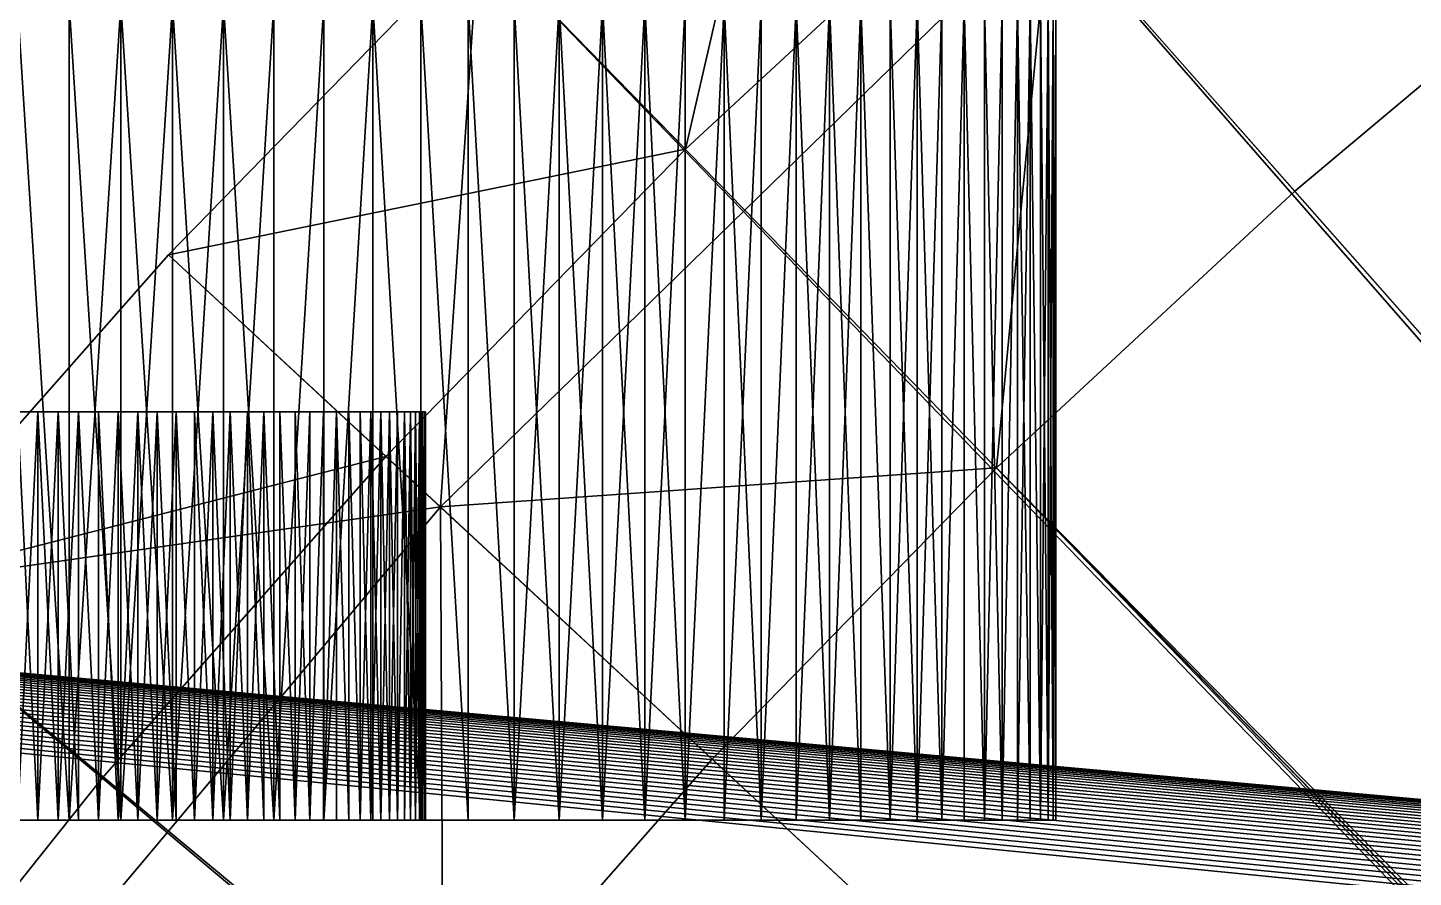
# Model space of a CAD drawing. Header units: millimetres. Extents: x 0 to 520, y -2 to 382.
# Drawn here: x 46.027 to 49.763, y 356.646 to 358.936 of the extents above; entities that cross this region are included whole.
import ezdxf

# ---------------------------------------------------------------- set-up
doc = ezdxf.new("R2010")
doc.units = ezdxf.units.MM

msp = doc.modelspace()

# ---------------------------------------------------------------- linework, layer by layer
at = {"layer": 'BRASS', "color": 52}
for points in [[(509.2, 369.2, 103), (10.8, 369.2, 103), (10.8, 10.8, 103)], [(509.2, 369.2, 103), (10.8, 10.8, 103), (509.2, 10.8, 103)], [(49.9902, 361.4865), (49.0362, 360.764), (62.6283, 343.72)], [(49.0362, 360.764), (48.1195, 359.9947), (62.5443, 343.6495)], [(49.0362, 360.764), (62.5443, 343.6495), (62.6283, 343.72)], [(47.2423, 359.1808, -3), (48.1195, 359.9947, -3), (47.8009, 358.6081, -3)], [(48.1195, 359.9947), (47.2423, 359.1808), (62.4639, 343.5749)], [(48.1195, 359.9947, -4), (47.2423, 359.1808, -4), (47.8009, 358.6081, -4)], [(47.8009, 358.6081, -3), (48.1195, 359.9947, -3), (48.6489, 359.3949, -3)], [(48.1195, 359.9947, -4), (47.8009, 358.6081, -4), (48.6489, 359.3949, -4)], [(48.1195, 359.9947), (62.4639, 343.5749), (62.5443, 343.6495)], [(20.5, 359.5, 86), (183.401, 343.4071, 86), (38.3153, 310.9963, 86)], [(20.5, 359.5, 86), (183.4233, 343.4863, 86), (183.401, 343.4071, 86)], [(20.5, 359.5, 86), (183.4495, 343.5643, 86), (183.4233, 343.4863, 86)], [(20.5, 359.5, 86), (183.4796, 343.6409, 86), (183.4495, 343.5643, 86)], [(20.5, 359.5, 86), (183.5134, 343.7159, 86), (183.4796, 343.6409, 86)], [(20.5, 359.5, 86), (183.5509, 343.7891, 86), (183.5134, 343.7159, 86)], [(20.5, 359.5, 86), (183.5921, 343.8604, 86), (183.5509, 343.7891, 86)], [(20.5, 359.5, 86), (183.6367, 343.9295, 86), (183.5921, 343.8604, 86)], [(20.5, 359.5, 86), (183.6847, 343.9963, 86), (183.6367, 343.9295, 86)], [(20.5, 359.5, 86), (183.736, 344.0606, 86), (183.6847, 343.9963, 86)], [(20.5, 359.5, 86), (183.7905, 344.1223, 86), (183.736, 344.0606, 86)], [(20.5, 359.5, 86), (183.8479, 344.1812, 86), (183.7905, 344.1223, 86)], [(20.5, 359.5, 86), (183.9082, 344.2371, 86), (183.8479, 344.1812, 86)], [(20.5, 359.5, 86), (183.9712, 344.29, 86), (183.9082, 344.2371, 86)], [(20.5, 359.5, 86), (184.0368, 344.3397, 86), (183.9712, 344.29, 86)], [(20.5, 359.5, 86), (184.1048, 344.386, 86), (184.0368, 344.3397, 86)], [(20.5, 359.5, 86), (184.175, 344.4289, 86), (184.1048, 344.386, 86)], [(20.5, 359.5, 86), (184.2473, 344.4683, 86), (184.175, 344.4289, 86)], [(20.5, 359.5, 86), (184.3214, 344.504, 86), (184.2473, 344.4683, 86)], [(20.5, 359.5, 86), (184.3972, 344.5359, 86), (184.3214, 344.504, 86)], [(20.5, 359.5, 86), (184.4745, 344.5641, 86), (184.3972, 344.5359, 86)], [(20.5, 359.5, 86), (184.5531, 344.5883, 86), (184.4745, 344.5641, 86)], [(20.5, 359.5, 86), (184.6328, 344.6086, 86), (184.5531, 344.5883, 86)], [(20.5, 359.5, 86), (499.5, 359.5, 86), (184.9589, 344.6495, 86)], [(20.5, 359.5, 86), (184.9589, 344.6495, 86), (184.8767, 344.6454, 86)], [(20.5, 359.5, 86), (184.8767, 344.6454, 86), (184.7948, 344.6372, 86)], [(20.5, 359.5, 86), (184.7948, 344.6372, 86), (184.7135, 344.6249, 86)], [(20.5, 359.5, 86), (184.7135, 344.6249, 86), (184.6328, 344.6086, 86)], [(47.8009, 358.6081, -3), (48.6489, 359.3949, -3), (48.6489, 359.3949, -4)], [(47.8009, 358.6081, -3), (48.6489, 359.3949, -4), (47.8009, 358.6081, -4)], [(47.1398, 357.644, -13), (47.2423, 359.1808, -12), (48.7812, 359.245, -13)], [(47.1398, 357.644, -13), (48.7812, 359.245, -13), (48.6388, 357.7491, -14)], [(48.7812, 359.245, -13), (49.4429, 358.4952, -14), (48.6388, 357.7491, -14)], [(48.7812, 359.245, -13), (50.2832, 359.2003, -14), (49.4429, 358.4952, -14)], [(46.4068, 358.3241), (47.2423, 359.1808), (47.2423, 359.1808, -3)], [(46.4068, 358.3241), (47.2423, 359.1808, -3), (46.4068, 358.3241, -3)], [(46.4068, 358.3241, -3), (47.2423, 359.1808, -3), (47.8009, 358.6081, -3)], [(47.2423, 359.1808), (46.4068, 358.3241), (62.3873, 343.4964)], [(47.2423, 359.1808, -4), (46.4068, 358.3241, -4), (47.8009, 358.6081, -4)], [(46.4068, 358.3241, -4), (47.2423, 359.1808, -4), (47.2423, 359.1808, -12)], [(46.4068, 358.3241, -4), (47.2423, 359.1808, -12), (46.4068, 358.3241, -12)], [(47.1398, 357.644, -13), (46.4068, 358.3241, -12), (47.2423, 359.1808, -12)], [(47.2423, 359.1808), (62.3873, 343.4964), (62.4639, 343.5749)], [(49.4429, 358.4952, -14), (50.2832, 359.2003, -14), (62.5443, 343.6495, -14)], [(46.4068, 358.3241, -3), (47.8009, 358.6081, -3), (46.9932, 357.78, -3)], [(47.8009, 358.6081, -4), (46.4068, 358.3241, -4), (46.9932, 357.78, -4)], [(46.9932, 357.78, -3), (47.8009, 358.6081, -3), (47.8009, 358.6081, -4)], [(46.9932, 357.78, -3), (47.8009, 358.6081, -4), (46.9932, 357.78, -4)], [(48.6388, 357.7491, -14), (49.4429, 358.4952, -14), (62.5443, 343.6495, -14)], [(45.6149, 357.4269), (46.4068, 358.3241), (46.4068, 358.3241, -3)], [(45.6149, 357.4269), (46.4068, 358.3241, -3), (45.6149, 357.4269, -3)], [(46.4068, 358.3241, -3), (46.9932, 357.78, -3), (45.6149, 357.4269, -3)], [(62.3873, 343.4964), (46.4068, 358.3241), (45.6149, 357.4269)], [(46.9932, 357.78, -4), (46.4068, 358.3241, -4), (45.6149, 357.4269, -4)], [(45.6149, 357.4269, -4), (46.4068, 358.3241, -4), (46.4068, 358.3241, -12)], [(45.6149, 357.4269, -4), (46.4068, 358.3241, -12), (45.6149, 357.4269, -12)], [(47.1398, 357.644, -13), (45.6149, 357.4269, -12), (46.4068, 358.3241, -12)], [(45.6149, 357.4269, -3), (46.9932, 357.78, -3), (46.2278, 356.9127, -3)], [(46.9932, 357.78, -4), (45.6149, 357.4269, -4), (46.2278, 356.9127, -4)], [(46.9932, 357.78, -3), (46.9932, 357.78, -4), (46.2278, 356.9127, -4)], [(46.2278, 356.9127, -3), (46.9932, 357.78, -3), (46.2278, 356.9127, -4)], [(47.1398, 357.644, -13), (48.6388, 357.7491, -14), (47.8729, 356.9638, -14)], [(47.8729, 356.9638, -14), (48.6388, 357.7491, -14), (62.3873, 343.4964, -14)], [(62.4639, 343.5749, -14), (48.6388, 357.7491, -14), (62.5443, 343.6495, -14)], [(62.3873, 343.4964, -14), (48.6388, 357.7491, -14), (62.4639, 343.5749, -14)], [(45.666, 355.8875, -13), (45.6149, 357.4269, -12), (47.1398, 357.644, -13)], [(45.666, 355.8875, -13), (47.1398, 357.644, -13), (47.147, 356.1413, -14)], [(47.1398, 357.644, -13), (47.8729, 356.9638, -14), (47.147, 356.1413, -14)], [(62.3147, 343.4141), (45.6149, 357.4269), (44.8688, 356.4913)], [(45.6149, 357.4269, -3), (46.2278, 356.9127, -3), (45.5065, 356.0083, -3)], [(46.2278, 356.9127, -4), (45.6149, 357.4269, -4), (45.5065, 356.0083, -4)], [(62.3873, 343.4964), (45.6149, 357.4269), (62.3147, 343.4141)], [(47.8729, 356.9638, -14), (62.3873, 343.4964, -14), (47.147, 356.1413, -14)], [(45.5065, 356.0083, -3), (46.2278, 356.9127, -3), (46.2278, 356.9127, -4)], [(45.5065, 356.0083, -3), (46.2278, 356.9127, -4), (45.5065, 356.0083, -4)]]:
    msp.add_3dface(points, dxfattribs=at)
at = {"layer": 'STEEL', "color": 8}
for points in [[(46.1396, 356.8, 42.2035), (46, 356.8, 42.2), (46, 359, 42.2)], [(46.1396, 356.8, 42.2035), (46, 359, 42.2), (46.1396, 359, 42.2035)], [(46.1396, 356.8, 47.7965), (46.1396, 359, 47.7965), (46, 359, 47.8)], [(46, 356.8, 47.8), (46.1396, 356.8, 47.7965), (46, 359, 47.8)], [(46.2788, 356.8, 42.2139), (46.1396, 356.8, 42.2035), (46.1396, 359, 42.2035)], [(46.2788, 356.8, 42.2139), (46.1396, 359, 42.2035), (46.2788, 359, 42.2139)], [(46.1396, 356.8, 47.7965), (46.2788, 359, 47.7861), (46.1396, 359, 47.7965)], [(46.1396, 356.8, 47.7965), (46.2788, 356.8, 47.7861), (46.2788, 359, 47.7861)], [(46.4173, 356.8, 42.2313), (46.2788, 356.8, 42.2139), (46.2788, 359, 42.2139)], [(46.4173, 356.8, 42.2313), (46.2788, 359, 42.2139), (46.4173, 359, 42.2313)], [(46.2788, 356.8, 47.7861), (46.4173, 356.8, 47.7687), (46.4173, 359, 47.7687)], [(46.2788, 356.8, 47.7861), (46.4173, 359, 47.7687), (46.2788, 359, 47.7861)], [(46.5548, 356.8, 42.2555), (46.4173, 356.8, 42.2313), (46.4173, 359, 42.2313)], [(46.5548, 356.8, 42.2555), (46.4173, 359, 42.2313), (46.5548, 359, 42.2555)], [(46.4173, 356.8, 47.7687), (46.5548, 356.8, 47.7445), (46.5548, 359, 47.7445)], [(46.4173, 356.8, 47.7687), (46.5548, 359, 47.7445), (46.4173, 359, 47.7687)], [(46.6909, 356.8, 42.2866), (46.5548, 356.8, 42.2555), (46.5548, 359, 42.2555)], [(46.6909, 356.8, 42.2866), (46.5548, 359, 42.2555), (46.6909, 359, 42.2866)], [(46.5548, 356.8, 47.7445), (46.6909, 356.8, 47.7134), (46.6909, 359, 47.7134)], [(46.5548, 356.8, 47.7445), (46.6909, 359, 47.7134), (46.5548, 359, 47.7445)], [(46.6909, 356.8, 42.2866), (46.6909, 359, 42.2866), (46.8253, 359, 42.3244)], [(46.8253, 356.8, 42.3244), (46.6909, 356.8, 42.2866), (46.8253, 359, 42.3244)], [(46.6909, 356.8, 47.7134), (46.8253, 356.8, 47.6756), (46.8253, 359, 47.6756)], [(46.6909, 356.8, 47.7134), (46.8253, 359, 47.6756), (46.6909, 359, 47.7134)], [(46.8253, 356.8, 42.3244), (46.8253, 359, 42.3244), (46.9577, 359, 42.3689)], [(46.9577, 356.8, 42.3689), (46.8253, 356.8, 42.3244), (46.9577, 359, 42.3689)], [(46.8253, 356.8, 47.6756), (46.9577, 356.8, 47.6311), (46.9577, 359, 47.6311)], [(46.8253, 356.8, 47.6756), (46.9577, 359, 47.6311), (46.8253, 359, 47.6756)], [(47.0876, 356.8, 42.4199), (46.9577, 356.8, 42.3689), (46.9577, 359, 42.3689)], [(47.0876, 356.8, 42.4199), (46.9577, 359, 42.3689), (47.0876, 359, 42.4199)], [(47.0876, 356.8, 47.5801), (47.0876, 359, 47.5801), (46.9577, 359, 47.6311)], [(46.9577, 356.8, 47.6311), (47.0876, 356.8, 47.5801), (46.9577, 359, 47.6311)], [(47.2149, 356.8, 42.4773), (47.0876, 356.8, 42.4199), (47.0876, 359, 42.4199)], [(47.2149, 356.8, 42.4773), (47.0876, 359, 42.4199), (47.2149, 359, 42.4773)], [(47.2149, 356.8, 47.5227), (47.2149, 359, 47.5227), (47.0876, 359, 47.5801)], [(47.0876, 356.8, 47.5801), (47.2149, 356.8, 47.5227), (47.0876, 359, 47.5801)], [(47.3391, 356.8, 42.541), (47.2149, 356.8, 42.4773), (47.2149, 359, 42.4773)], [(47.3391, 356.8, 42.541), (47.2149, 359, 42.4773), (47.3391, 359, 42.541)], [(47.3391, 356.8, 47.459), (47.3391, 359, 47.459), (47.2149, 359, 47.5227)], [(47.2149, 356.8, 47.5227), (47.3391, 356.8, 47.459), (47.2149, 359, 47.5227)], [(47.46, 356.8, 42.6108), (47.3391, 356.8, 42.541), (47.3391, 359, 42.541)], [(47.46, 356.8, 42.6108), (47.3391, 359, 42.541), (47.46, 359, 42.6108)], [(47.3391, 356.8, 47.459), (47.46, 356.8, 47.3892), (47.46, 359, 47.3892)], [(47.3391, 356.8, 47.459), (47.46, 359, 47.3892), (47.3391, 359, 47.459)], [(47.5773, 356.8, 42.6865), (47.46, 359, 42.6108), (47.5773, 359, 42.6865)], [(47.5773, 356.8, 42.6865), (47.46, 356.8, 42.6108), (47.46, 359, 42.6108)], [(47.46, 356.8, 47.3892), (47.5773, 356.8, 47.3135), (47.5773, 359, 47.3135)], [(47.46, 356.8, 47.3892), (47.5773, 359, 47.3135), (47.46, 359, 47.3892)], [(47.6907, 356.8, 42.768), (47.5773, 359, 42.6865), (47.6907, 359, 42.768)], [(47.6907, 356.8, 42.768), (47.5773, 356.8, 42.6865), (47.5773, 359, 42.6865)], [(47.5773, 356.8, 47.3135), (47.6907, 359, 47.232), (47.5773, 359, 47.3135)], [(47.5773, 356.8, 47.3135), (47.6907, 356.8, 47.232), (47.6907, 359, 47.232)], [(47.6907, 356.8, 42.768), (47.6907, 359, 42.768), (47.7998, 359, 42.8551)], [(47.7998, 356.8, 42.8551), (47.6907, 356.8, 42.768), (47.7998, 359, 42.8551)], [(47.7998, 356.8, 47.1449), (47.7998, 359, 47.1449), (47.6907, 359, 47.232)], [(47.6907, 356.8, 47.232), (47.7998, 356.8, 47.1449), (47.6907, 359, 47.232)], [(47.7998, 356.8, 42.8551), (47.7998, 359, 42.8551), (47.9045, 359, 42.9475)], [(47.9045, 356.8, 42.9475), (47.7998, 356.8, 42.8551), (47.9045, 359, 42.9475)], [(47.7998, 356.8, 47.1449), (47.9045, 356.8, 47.0525), (47.9045, 359, 47.0525)], [(47.7998, 356.8, 47.1449), (47.9045, 359, 47.0525), (47.7998, 359, 47.1449)], [(48.0044, 356.8, 43.0449), (47.9045, 359, 42.9475), (48.0044, 359, 43.0449)], [(48.0044, 356.8, 43.0449), (47.9045, 356.8, 42.9475), (47.9045, 359, 42.9475)], [(47.9045, 356.8, 47.0525), (48.0044, 359, 46.9551), (47.9045, 359, 47.0525)], [(47.9045, 356.8, 47.0525), (48.0044, 356.8, 46.9551), (48.0044, 359, 46.9551)], [(48.0044, 356.8, 43.0449), (48.0044, 359, 43.0449), (48.0994, 359, 43.1473)], [(48.0994, 356.8, 43.1473), (48.0044, 356.8, 43.0449), (48.0994, 359, 43.1473)], [(48.0044, 356.8, 46.9551), (48.0994, 359, 46.8527), (48.0044, 359, 46.9551)], [(48.0044, 356.8, 46.9551), (48.0994, 356.8, 46.8527), (48.0994, 359, 46.8527)], [(48.1891, 356.8, 43.2542), (48.0994, 359, 43.1473), (48.1891, 359, 43.2542)], [(48.1891, 356.8, 43.2542), (48.0994, 356.8, 43.1473), (48.0994, 359, 43.1473)], [(48.0994, 356.8, 46.8527), (48.1891, 359, 46.7458), (48.0994, 359, 46.8527)], [(48.0994, 356.8, 46.8527), (48.1891, 356.8, 46.7458), (48.1891, 359, 46.7458)], [(48.2734, 356.8, 43.3655), (48.1891, 359, 43.2542), (48.2734, 359, 43.3655)], [(48.2734, 356.8, 43.3655), (48.1891, 356.8, 43.2542), (48.1891, 359, 43.2542)], [(48.1891, 356.8, 46.7458), (48.2734, 359, 46.6345), (48.1891, 359, 46.7458)], [(48.1891, 356.8, 46.7458), (48.2734, 356.8, 46.6345), (48.2734, 359, 46.6345)], [(48.3521, 356.8, 43.4809), (48.2734, 359, 43.3655), (48.3521, 359, 43.4809)], [(48.3521, 356.8, 43.4809), (48.2734, 356.8, 43.3655), (48.2734, 359, 43.3655)], [(48.3521, 356.8, 46.5191), (48.3521, 359, 46.5191), (48.2734, 359, 46.6345)], [(48.2734, 356.8, 46.6345), (48.3521, 356.8, 46.5191), (48.2734, 359, 46.6345)], [(48.4249, 356.8, 43.6), (48.3521, 359, 43.4809), (48.4249, 359, 43.6)], [(48.4249, 356.8, 43.6), (48.3521, 356.8, 43.4809), (48.3521, 359, 43.4809)], [(48.3521, 356.8, 46.5191), (48.4249, 359, 46.4), (48.3521, 359, 46.5191)], [(48.3521, 356.8, 46.5191), (48.4249, 356.8, 46.4), (48.4249, 359, 46.4)], [(48.4916, 356.8, 43.7226), (48.4249, 359, 43.6), (48.4916, 359, 43.7226)], [(48.4916, 356.8, 43.7226), (48.4249, 356.8, 43.6), (48.4249, 359, 43.6)], [(48.4249, 356.8, 46.4), (48.4916, 359, 46.2774), (48.4249, 359, 46.4)], [(48.4249, 356.8, 46.4), (48.4916, 356.8, 46.2774), (48.4916, 359, 46.2774)], [(48.4916, 356.8, 43.7226), (48.4916, 359, 43.7226), (48.5522, 359, 43.8484)], [(48.5522, 356.8, 43.8484), (48.4916, 356.8, 43.7226), (48.5522, 359, 43.8484)], [(48.4916, 356.8, 46.2774), (48.5522, 359, 46.1516), (48.4916, 359, 46.2774)], [(48.4916, 356.8, 46.2774), (48.5522, 356.8, 46.1516), (48.5522, 359, 46.1516)], [(48.6064, 356.8, 43.977), (48.5522, 359, 43.8484), (48.6064, 359, 43.977)], [(48.6064, 356.8, 43.977), (48.5522, 356.8, 43.8484), (48.5522, 359, 43.8484)], [(48.6064, 356.8, 46.023), (48.6064, 359, 46.023), (48.5522, 359, 46.1516)], [(48.5522, 356.8, 46.1516), (48.6064, 356.8, 46.023), (48.5522, 359, 46.1516)], [(48.6542, 356.8, 44.1082), (48.6064, 356.8, 43.977), (48.6064, 359, 43.977)], [(48.6542, 356.8, 44.1082), (48.6064, 359, 43.977), (48.6542, 359, 44.1082)], [(48.6064, 356.8, 46.023), (48.6542, 359, 45.8918), (48.6064, 359, 46.023)], [(48.6064, 356.8, 46.023), (48.6542, 356.8, 45.8918), (48.6542, 359, 45.8918)], [(48.6542, 356.8, 44.1082), (48.6542, 359, 44.1082), (48.6953, 359, 44.2416)], [(48.6953, 356.8, 44.2416), (48.6542, 356.8, 44.1082), (48.6953, 359, 44.2416)], [(48.6542, 356.8, 45.8918), (48.6953, 359, 45.7584), (48.6542, 359, 45.8918)], [(48.6542, 356.8, 45.8918), (48.6953, 356.8, 45.7584), (48.6953, 359, 45.7584)], [(48.7298, 356.8, 44.3769), (48.6953, 356.8, 44.2416), (48.6953, 359, 44.2416)], [(48.7298, 356.8, 44.3769), (48.6953, 359, 44.2416), (48.7298, 359, 44.3769)], [(48.6953, 356.8, 45.7584), (48.7298, 359, 45.6231), (48.6953, 359, 45.7584)], [(48.6953, 356.8, 45.7584), (48.7298, 356.8, 45.6231), (48.7298, 359, 45.6231)], [(48.7575, 356.8, 44.5138), (48.7298, 356.8, 44.3769), (48.7298, 359, 44.3769)], [(48.7575, 356.8, 44.5138), (48.7298, 359, 44.3769), (48.7575, 359, 44.5138)], [(48.7575, 356.8, 45.4862), (48.7575, 359, 45.4862), (48.7298, 359, 45.6231)], [(48.7298, 356.8, 45.6231), (48.7575, 356.8, 45.4862), (48.7298, 359, 45.6231)], [(48.7783, 356.8, 44.6518), (48.7575, 359, 44.5138), (48.7783, 359, 44.6518)], [(48.7783, 356.8, 44.6518), (48.7575, 356.8, 44.5138), (48.7575, 359, 44.5138)], [(48.7575, 356.8, 45.4862), (48.7783, 359, 45.3482), (48.7575, 359, 45.4862)], [(48.7575, 356.8, 45.4862), (48.7783, 356.8, 45.3482), (48.7783, 359, 45.3482)], [(48.7922, 356.8, 44.7908), (48.7783, 359, 44.6518), (48.7922, 359, 44.7908)], [(48.7922, 356.8, 44.7908), (48.7783, 356.8, 44.6518), (48.7783, 359, 44.6518)], [(48.7783, 356.8, 45.3482), (48.7922, 359, 45.2092), (48.7783, 359, 45.3482)], [(48.7783, 356.8, 45.3482), (48.7922, 356.8, 45.2092), (48.7922, 359, 45.2092)], [(48.7991, 356.8, 44.9302), (48.7922, 359, 44.7908), (48.7991, 359, 44.9302)], [(48.7991, 356.8, 44.9302), (48.7922, 356.8, 44.7908), (48.7922, 359, 44.7908)], [(48.7922, 356.8, 45.2092), (48.7991, 359, 45.0698), (48.7922, 359, 45.2092)], [(48.7922, 356.8, 45.2092), (48.7991, 356.8, 45.0698), (48.7991, 359, 45.0698)], [(48.7991, 356.8, 44.9302), (48.7991, 359, 44.9302), (48.7991, 359, 45.0698)], [(48.7991, 356.8, 45.0698), (48.7991, 356.8, 44.9302), (48.7991, 359, 45.0698)], [(44.9003, 357.9, 44.9726), (44.9031, 357.9, 44.9178), (47.0027, 357.9, 44.5476)], [(44.9003, 357.9, 44.9726), (47.0027, 357.9, 44.5476), (47.0589, 357.9, 44.7021)], [(44.9003, 357.9, 44.9726), (47.0589, 357.9, 44.7021), (47.0724, 357.9, 44.7552)], [(44.9031, 357.9, 45.0822), (44.9003, 357.9, 44.9726), (47.0724, 357.9, 44.7552)], [(44.9031, 357.9, 44.9178), (46.9789, 357.9, 44.4982), (47.0027, 357.9, 44.5476)], [(44.9031, 357.9, 44.9178), (44.9411, 357.9, 44.7021), (46.9789, 357.9, 44.4982)], [(44.9031, 357.9, 45.0822), (47.0724, 357.9, 44.7552), (47.0833, 357.9, 44.809)], [(44.976, 357.9, 45.4019), (44.9031, 357.9, 45.0822), (47.0833, 357.9, 44.809)], [(44.9411, 357.9, 44.7021), (44.976, 357.9, 44.5981), (46.8931, 357.9, 44.3579)], [(44.9411, 357.9, 44.7021), (46.8931, 357.9, 44.3579), (46.924, 357.9, 44.4032)], [(44.9411, 357.9, 44.7021), (46.924, 357.9, 44.4032), (46.9526, 357.9, 44.45)], [(44.9411, 357.9, 44.7021), (46.9526, 357.9, 44.45), (46.9789, 357.9, 44.4982)], [(44.976, 357.9, 44.5981), (46.7875, 357.9, 44.2319), (46.86, 357.9, 44.3142)], [(44.976, 357.9, 44.5981), (45.1069, 357.9, 44.3579), (46.7875, 357.9, 44.2319)], [(44.976, 357.9, 44.5981), (46.86, 357.9, 44.3142), (46.8931, 357.9, 44.3579)], [(44.976, 357.9, 45.4019), (47.0997, 357.9, 45.0274), (47.0915, 357.9, 45.1368)], [(44.976, 357.9, 45.4019), (47.0833, 357.9, 44.809), (47.0969, 357.9, 44.9178)], [(44.976, 357.9, 45.4019), (47.0969, 357.9, 44.9178), (47.0997, 357.9, 45.0274)], [(45.1069, 357.9, 45.6421), (44.976, 357.9, 45.4019), (47.0915, 357.9, 45.1368)], [(45.1069, 357.9, 44.3579), (46.5736, 357.9, 44.0614), (46.6642, 357.9, 44.1232)], [(45.1069, 357.9, 44.3579), (45.1752, 357.9, 44.2721), (46.3762, 357.9, 43.9663)], [(45.1069, 357.9, 44.3579), (46.3762, 357.9, 43.9663), (46.4273, 357.9, 43.9864)], [(45.1069, 357.9, 44.3579), (46.4273, 357.9, 43.9864), (46.4773, 357.9, 44.0089)], [(45.1069, 357.9, 44.3579), (46.4773, 357.9, 44.0089), (46.5261, 357.9, 44.034)], [(45.1069, 357.9, 44.3579), (46.5261, 357.9, 44.034), (46.5736, 357.9, 44.0614)], [(45.1069, 357.9, 44.3579), (46.6642, 357.9, 44.1232), (46.7071, 357.9, 44.1574)], [(45.1069, 357.9, 44.3579), (46.7071, 357.9, 44.1574), (46.7482, 357.9, 44.1936)], [(45.1069, 357.9, 44.3579), (46.7482, 357.9, 44.1936), (46.7875, 357.9, 44.2319)], [(45.1069, 357.9, 45.6421), (47.0915, 357.9, 45.1368), (47.0589, 357.9, 45.2979)], [(45.1752, 357.9, 45.7279), (45.1069, 357.9, 45.6421), (47.0589, 357.9, 45.2979)], [(45.1752, 357.9, 44.2721), (46, 357.9, 43.9), (46.0548, 357.9, 43.9014)], [(45.1752, 357.9, 44.2721), (46.0548, 357.9, 43.9014), (46.1095, 357.9, 43.9055)], [(45.1752, 357.9, 44.2721), (46.1095, 357.9, 43.9055), (46.1639, 357.9, 43.9123)], [(45.1752, 357.9, 44.2721), (46.1639, 357.9, 43.9123), (46.218, 357.9, 43.9218)], [(45.1752, 357.9, 44.2721), (46.218, 357.9, 43.9218), (46.2714, 357.9, 43.934)], [(45.1752, 357.9, 44.2721), (46.2714, 357.9, 43.934), (46.3242, 357.9, 43.9489)], [(45.1752, 357.9, 44.2721), (46.3242, 357.9, 43.9489), (46.3762, 357.9, 43.9663)], [(45.1752, 357.9, 45.7279), (47.0589, 357.9, 45.2979), (46.9789, 357.9, 45.5018)], [(45.2125, 357.9, 45.7681), (45.1752, 357.9, 45.7279), (46.9789, 357.9, 45.5018)], [(45.2125, 357.9, 45.7681), (46.9789, 357.9, 45.5018), (46.9526, 357.9, 45.55)], [(45.2125, 357.9, 45.7681), (46.9526, 357.9, 45.55), (46.924, 357.9, 45.5968)], [(45.2125, 357.9, 45.7681), (46.7482, 357.9, 45.8064), (46.0548, 357.9, 46.0986)], [(45.2125, 357.9, 45.7681), (46.7875, 357.9, 45.7681), (46.7482, 357.9, 45.8064)], [(45.2125, 357.9, 45.7681), (46.924, 357.9, 45.5968), (46.86, 357.9, 45.6858)], [(45.2125, 357.9, 45.7681), (46.86, 357.9, 45.6858), (46.7875, 357.9, 45.7681)], [(45.2125, 357.9, 45.7681), (46.0548, 357.9, 46.0986), (45.5727, 357.9, 46.0136)], [(45.5727, 357.9, 46.0136), (46.0548, 357.9, 46.0986), (45.6758, 357.9, 46.0511)], [(45.6758, 357.9, 46.0511), (46.0548, 357.9, 46.0986), (45.8361, 357.9, 46.0877)], [(45.8361, 357.9, 46.0877), (46.0548, 357.9, 46.0986), (46, 357.9, 46.1)], [(46, 356.8, 43.9), (46.0548, 356.8, 43.9014), (46, 357.9, 43.9)], [(46, 357.9, 43.9), (46.0548, 356.8, 43.9014), (46.0548, 357.9, 43.9014)], [(46.0548, 357.9, 46.0986), (46, 356.8, 46.1), (46, 357.9, 46.1)], [(46.0548, 356.8, 46.0986), (46, 356.8, 46.1), (46.0548, 357.9, 46.0986)], [(46.0548, 356.8, 43.9014), (46.1095, 356.8, 43.9055), (46.0548, 357.9, 43.9014)], [(46.0548, 357.9, 43.9014), (46.1095, 356.8, 43.9055), (46.1095, 357.9, 43.9055)], [(46.1095, 357.9, 46.0945), (46.0548, 356.8, 46.0986), (46.0548, 357.9, 46.0986)], [(46.1095, 356.8, 46.0945), (46.0548, 356.8, 46.0986), (46.1095, 357.9, 46.0945)], [(46.0548, 357.9, 46.0986), (46.1639, 357.9, 46.0877), (46.1095, 357.9, 46.0945)], [(46.0548, 357.9, 46.0986), (46.7482, 357.9, 45.8064), (46.6642, 357.9, 45.8768)], [(46.0548, 357.9, 46.0986), (46.6642, 357.9, 45.8768), (46.4773, 357.9, 45.9911)], [(46.0548, 357.9, 46.0986), (46.4773, 357.9, 45.9911), (46.1639, 357.9, 46.0877)], [(46.1095, 356.8, 43.9055), (46.1639, 356.8, 43.9123), (46.1095, 357.9, 43.9055)], [(46.1095, 357.9, 43.9055), (46.1639, 356.8, 43.9123), (46.1639, 357.9, 43.9123)], [(46.1639, 356.8, 46.0877), (46.1095, 356.8, 46.0945), (46.1639, 357.9, 46.0877)], [(46.1639, 357.9, 46.0877), (46.1095, 356.8, 46.0945), (46.1095, 357.9, 46.0945)], [(46.1639, 356.8, 43.9123), (46.218, 356.8, 43.9218), (46.1639, 357.9, 43.9123)], [(46.1639, 357.9, 43.9123), (46.218, 356.8, 43.9218), (46.218, 357.9, 43.9218)], [(46.218, 357.9, 46.0782), (46.218, 356.8, 46.0782), (46.1639, 357.9, 46.0877)], [(46.218, 356.8, 46.0782), (46.1639, 356.8, 46.0877), (46.1639, 357.9, 46.0877)], [(46.1639, 357.9, 46.0877), (46.4773, 357.9, 45.9911), (46.4273, 357.9, 46.0136)], [(46.1639, 357.9, 46.0877), (46.3242, 357.9, 46.0511), (46.2714, 357.9, 46.066)], [(46.1639, 357.9, 46.0877), (46.2714, 357.9, 46.066), (46.218, 357.9, 46.0782)], [(46.1639, 357.9, 46.0877), (46.4273, 357.9, 46.0136), (46.3242, 357.9, 46.0511)], [(46.218, 356.8, 43.9218), (46.2714, 356.8, 43.934), (46.218, 357.9, 43.9218)], [(46.218, 357.9, 43.9218), (46.2714, 356.8, 43.934), (46.2714, 357.9, 43.934)], [(46.2714, 356.8, 46.066), (46.218, 356.8, 46.0782), (46.2714, 357.9, 46.066)], [(46.2714, 357.9, 46.066), (46.218, 356.8, 46.0782), (46.218, 357.9, 46.0782)], [(46.2714, 356.8, 43.934), (46.3242, 356.8, 43.9489), (46.2714, 357.9, 43.934)], [(46.2714, 357.9, 43.934), (46.3242, 356.8, 43.9489), (46.3242, 357.9, 43.9489)], [(46.3242, 356.8, 46.0511), (46.2714, 356.8, 46.066), (46.3242, 357.9, 46.0511)], [(46.3242, 357.9, 46.0511), (46.2714, 356.8, 46.066), (46.2714, 357.9, 46.066)], [(46.3242, 356.8, 43.9489), (46.3762, 356.8, 43.9663), (46.3242, 357.9, 43.9489)], [(46.3242, 357.9, 43.9489), (46.3762, 356.8, 43.9663), (46.3762, 357.9, 43.9663)], [(46.3762, 356.8, 46.0337), (46.3242, 356.8, 46.0511), (46.3762, 357.9, 46.0337)], [(46.3762, 357.9, 46.0337), (46.3242, 356.8, 46.0511), (46.3242, 357.9, 46.0511)], [(46.3242, 357.9, 46.0511), (46.4273, 357.9, 46.0136), (46.3762, 357.9, 46.0337)], [(46.3762, 356.8, 43.9663), (46.4273, 356.8, 43.9864), (46.3762, 357.9, 43.9663)], [(46.3762, 357.9, 43.9663), (46.4273, 356.8, 43.9864), (46.4273, 357.9, 43.9864)], [(46.4273, 356.8, 46.0136), (46.3762, 356.8, 46.0337), (46.4273, 357.9, 46.0136)], [(46.4273, 357.9, 46.0136), (46.3762, 356.8, 46.0337), (46.3762, 357.9, 46.0337)], [(46.4273, 356.8, 43.9864), (46.4773, 356.8, 44.0089), (46.4273, 357.9, 43.9864)], [(46.4273, 357.9, 43.9864), (46.4773, 356.8, 44.0089), (46.4773, 357.9, 44.0089)], [(46.4773, 357.9, 45.9911), (46.4773, 356.8, 45.9911), (46.4273, 357.9, 46.0136)], [(46.4773, 356.8, 45.9911), (46.4273, 356.8, 46.0136), (46.4273, 357.9, 46.0136)], [(46.4773, 357.9, 44.0089), (46.4773, 356.8, 44.0089), (46.5261, 357.9, 44.034)], [(46.4773, 356.8, 44.0089), (46.5261, 356.8, 44.034), (46.5261, 357.9, 44.034)], [(46.5261, 357.9, 45.966), (46.5261, 356.8, 45.966), (46.4773, 357.9, 45.9911)], [(46.5261, 356.8, 45.966), (46.4773, 356.8, 45.9911), (46.4773, 357.9, 45.9911)], [(46.4773, 357.9, 45.9911), (46.5736, 357.9, 45.9386), (46.5261, 357.9, 45.966)], [(46.4773, 357.9, 45.9911), (46.6642, 357.9, 45.8768), (46.5736, 357.9, 45.9386)], [(46.5261, 356.8, 44.034), (46.5736, 356.8, 44.0614), (46.5261, 357.9, 44.034)], [(46.5261, 357.9, 44.034), (46.5736, 356.8, 44.0614), (46.5736, 357.9, 44.0614)], [(46.5736, 356.8, 45.9386), (46.5261, 356.8, 45.966), (46.5736, 357.9, 45.9386)], [(46.5736, 357.9, 45.9386), (46.5261, 356.8, 45.966), (46.5261, 357.9, 45.966)], [(46.5736, 357.9, 44.0614), (46.6197, 356.8, 44.0911), (46.6197, 357.9, 44.0911)], [(46.5736, 356.8, 44.0614), (46.6197, 356.8, 44.0911), (46.5736, 357.9, 44.0614)], [(46.6197, 356.8, 45.9089), (46.5736, 356.8, 45.9386), (46.6197, 357.9, 45.9089)], [(46.6197, 357.9, 45.9089), (46.5736, 356.8, 45.9386), (46.5736, 357.9, 45.9386)], [(46.5736, 357.9, 44.0614), (46.6197, 357.9, 44.0911), (46.6642, 357.9, 44.1232)], [(46.5736, 357.9, 45.9386), (46.6642, 357.9, 45.8768), (46.6197, 357.9, 45.9089)], [(46.6197, 357.9, 44.0911), (46.6642, 356.8, 44.1232), (46.6642, 357.9, 44.1232)], [(46.6197, 356.8, 44.0911), (46.6642, 356.8, 44.1232), (46.6197, 357.9, 44.0911)], [(46.6642, 357.9, 45.8768), (46.6197, 356.8, 45.9089), (46.6197, 357.9, 45.9089)], [(46.6642, 356.8, 45.8768), (46.6197, 356.8, 45.9089), (46.6642, 357.9, 45.8768)], [(46.6642, 357.9, 44.1232), (46.7071, 356.8, 44.1574), (46.7071, 357.9, 44.1574)], [(46.6642, 356.8, 44.1232), (46.7071, 356.8, 44.1574), (46.6642, 357.9, 44.1232)], [(46.7071, 357.9, 45.8426), (46.7071, 356.8, 45.8426), (46.6642, 357.9, 45.8768)], [(46.7071, 356.8, 45.8426), (46.6642, 356.8, 45.8768), (46.6642, 357.9, 45.8768)], [(46.6642, 357.9, 45.8768), (46.7482, 357.9, 45.8064), (46.7071, 357.9, 45.8426)], [(46.7071, 357.9, 44.1574), (46.7482, 356.8, 44.1936), (46.7482, 357.9, 44.1936)], [(46.7071, 356.8, 44.1574), (46.7482, 356.8, 44.1936), (46.7071, 357.9, 44.1574)], [(46.7482, 357.9, 45.8064), (46.7482, 356.8, 45.8064), (46.7071, 357.9, 45.8426)], [(46.7482, 356.8, 45.8064), (46.7071, 356.8, 45.8426), (46.7071, 357.9, 45.8426)], [(46.7482, 357.9, 44.1936), (46.7875, 356.8, 44.2319), (46.7875, 357.9, 44.2319)], [(46.7482, 356.8, 44.1936), (46.7875, 356.8, 44.2319), (46.7482, 357.9, 44.1936)], [(46.7875, 357.9, 45.7681), (46.7482, 356.8, 45.8064), (46.7482, 357.9, 45.8064)], [(46.7875, 356.8, 45.7681), (46.7482, 356.8, 45.8064), (46.7875, 357.9, 45.7681)], [(46.7875, 357.9, 44.2319), (46.7875, 356.8, 44.2319), (46.8248, 357.9, 44.2721)], [(46.7875, 356.8, 44.2319), (46.8248, 356.8, 44.2721), (46.8248, 357.9, 44.2721)], [(46.8248, 357.9, 45.7279), (46.7875, 356.8, 45.7681), (46.7875, 357.9, 45.7681)], [(46.8248, 356.8, 45.7279), (46.7875, 356.8, 45.7681), (46.8248, 357.9, 45.7279)], [(46.86, 357.9, 44.3142), (46.7875, 357.9, 44.2319), (46.8248, 357.9, 44.2721)], [(46.7875, 357.9, 45.7681), (46.86, 357.9, 45.6858), (46.8248, 357.9, 45.7279)], [(46.8248, 357.9, 44.2721), (46.8248, 356.8, 44.2721), (46.86, 357.9, 44.3142)], [(46.8248, 356.8, 44.2721), (46.86, 356.8, 44.3142), (46.86, 357.9, 44.3142)], [(46.86, 357.9, 45.6858), (46.8248, 356.8, 45.7279), (46.8248, 357.9, 45.7279)], [(46.86, 356.8, 45.6858), (46.8248, 356.8, 45.7279), (46.86, 357.9, 45.6858)], [(46.86, 357.9, 44.3142), (46.8931, 356.8, 44.3579), (46.8931, 357.9, 44.3579)], [(46.86, 356.8, 44.3142), (46.8931, 356.8, 44.3579), (46.86, 357.9, 44.3142)], [(46.8931, 357.9, 45.6421), (46.8931, 356.8, 45.6421), (46.86, 357.9, 45.6858)], [(46.8931, 356.8, 45.6421), (46.86, 356.8, 45.6858), (46.86, 357.9, 45.6858)], [(46.86, 357.9, 45.6858), (46.924, 357.9, 45.5968), (46.8931, 357.9, 45.6421)], [(46.8931, 357.9, 44.3579), (46.924, 356.8, 44.4032), (46.924, 357.9, 44.4032)], [(46.8931, 356.8, 44.3579), (46.924, 356.8, 44.4032), (46.8931, 357.9, 44.3579)], [(46.924, 357.9, 45.5968), (46.924, 356.8, 45.5968), (46.8931, 357.9, 45.6421)], [(46.924, 356.8, 45.5968), (46.8931, 356.8, 45.6421), (46.8931, 357.9, 45.6421)], [(46.924, 357.9, 44.4032), (46.924, 356.8, 44.4032), (46.9526, 357.9, 44.45)], [(46.924, 356.8, 44.4032), (46.9526, 356.8, 44.45), (46.9526, 357.9, 44.45)], [(46.9526, 357.9, 45.55), (46.9526, 356.8, 45.55), (46.924, 357.9, 45.5968)], [(46.9526, 356.8, 45.55), (46.924, 356.8, 45.5968), (46.924, 357.9, 45.5968)], [(46.9526, 357.9, 44.45), (46.9789, 356.8, 44.4982), (46.9789, 357.9, 44.4982)], [(46.9526, 356.8, 44.45), (46.9789, 356.8, 44.4982), (46.9526, 357.9, 44.45)], [(46.9789, 357.9, 45.5018), (46.9526, 356.8, 45.55), (46.9526, 357.9, 45.55)], [(46.9789, 356.8, 45.5018), (46.9526, 356.8, 45.55), (46.9789, 357.9, 45.5018)], [(46.9789, 357.9, 44.4982), (46.9789, 356.8, 44.4982), (47.0027, 357.9, 44.5476)], [(46.9789, 356.8, 44.4982), (47.0027, 356.8, 44.5476), (47.0027, 357.9, 44.5476)], [(47.0027, 357.9, 45.4524), (47.0027, 356.8, 45.4524), (46.9789, 357.9, 45.5018)], [(47.0027, 356.8, 45.4524), (46.9789, 356.8, 45.5018), (46.9789, 357.9, 45.5018)], [(46.9789, 357.9, 45.5018), (47.0589, 357.9, 45.2979), (47.0427, 357.9, 45.3503)], [(46.9789, 357.9, 45.5018), (47.0427, 357.9, 45.3503), (47.024, 357.9, 45.4019)], [(46.9789, 357.9, 45.5018), (47.024, 357.9, 45.4019), (47.0027, 357.9, 45.4524)], [(47.0027, 357.9, 44.5476), (47.024, 356.8, 44.5981), (47.024, 357.9, 44.5981)], [(47.0027, 356.8, 44.5476), (47.024, 356.8, 44.5981), (47.0027, 357.9, 44.5476)], [(47.024, 357.9, 45.4019), (47.0027, 356.8, 45.4524), (47.0027, 357.9, 45.4524)], [(47.024, 356.8, 45.4019), (47.0027, 356.8, 45.4524), (47.024, 357.9, 45.4019)], [(47.0589, 357.9, 44.7021), (47.0027, 357.9, 44.5476), (47.024, 357.9, 44.5981)], [(47.024, 357.9, 44.5981), (47.024, 356.8, 44.5981), (47.0427, 357.9, 44.6497)], [(47.024, 356.8, 44.5981), (47.0427, 356.8, 44.6497), (47.0427, 357.9, 44.6497)], [(47.0427, 357.9, 45.3503), (47.024, 356.8, 45.4019), (47.024, 357.9, 45.4019)], [(47.0427, 356.8, 45.3503), (47.024, 356.8, 45.4019), (47.0427, 357.9, 45.3503)], [(47.0589, 357.9, 44.7021), (47.024, 357.9, 44.5981), (47.0427, 357.9, 44.6497)], [(47.0427, 356.8, 44.6497), (47.0589, 356.8, 44.7021), (47.0427, 357.9, 44.6497)], [(47.0427, 357.9, 44.6497), (47.0589, 356.8, 44.7021), (47.0589, 357.9, 44.7021)], [(47.0589, 357.9, 45.2979), (47.0427, 356.8, 45.3503), (47.0427, 357.9, 45.3503)], [(47.0589, 356.8, 45.2979), (47.0427, 356.8, 45.3503), (47.0589, 357.9, 45.2979)], [(47.0589, 356.8, 44.7021), (47.0724, 356.8, 44.7552), (47.0589, 357.9, 44.7021)], [(47.0589, 357.9, 44.7021), (47.0724, 356.8, 44.7552), (47.0724, 357.9, 44.7552)], [(47.0724, 357.9, 45.2448), (47.0589, 356.8, 45.2979), (47.0589, 357.9, 45.2979)], [(47.0724, 356.8, 45.2448), (47.0589, 356.8, 45.2979), (47.0724, 357.9, 45.2448)], [(47.0589, 357.9, 45.2979), (47.0915, 357.9, 45.1368), (47.0724, 357.9, 45.2448)], [(47.0724, 356.8, 44.7552), (47.0833, 356.8, 44.809), (47.0724, 357.9, 44.7552)], [(47.0724, 357.9, 44.7552), (47.0833, 356.8, 44.809), (47.0833, 357.9, 44.809)], [(47.0833, 357.9, 45.191), (47.0724, 356.8, 45.2448), (47.0724, 357.9, 45.2448)], [(47.0833, 356.8, 45.191), (47.0724, 356.8, 45.2448), (47.0833, 357.9, 45.191)], [(47.0724, 357.9, 45.2448), (47.0915, 357.9, 45.1368), (47.0833, 357.9, 45.191)], [(47.0833, 357.9, 44.809), (47.0915, 356.8, 44.8632), (47.0915, 357.9, 44.8632)], [(47.0833, 356.8, 44.809), (47.0915, 356.8, 44.8632), (47.0833, 357.9, 44.809)], [(47.0915, 357.9, 45.1368), (47.0833, 356.8, 45.191), (47.0833, 357.9, 45.191)], [(47.0915, 356.8, 45.1368), (47.0833, 356.8, 45.191), (47.0915, 357.9, 45.1368)], [(47.0969, 357.9, 44.9178), (47.0833, 357.9, 44.809), (47.0915, 357.9, 44.8632)], [(47.0915, 357.9, 44.8632), (47.0969, 356.8, 44.9178), (47.0969, 357.9, 44.9178)], [(47.0915, 356.8, 44.8632), (47.0969, 356.8, 44.9178), (47.0915, 357.9, 44.8632)], [(47.0969, 357.9, 45.0822), (47.0915, 356.8, 45.1368), (47.0915, 357.9, 45.1368)], [(47.0969, 356.8, 45.0822), (47.0915, 356.8, 45.1368), (47.0969, 357.9, 45.0822)], [(47.0915, 357.9, 45.1368), (47.0997, 357.9, 45.0274), (47.0969, 357.9, 45.0822)], [(47.0969, 357.9, 44.9178), (47.0997, 356.8, 44.9726), (47.0997, 357.9, 44.9726)], [(47.0969, 356.8, 44.9178), (47.0997, 356.8, 44.9726), (47.0969, 357.9, 44.9178)], [(47.0997, 357.9, 45.0274), (47.0997, 356.8, 45.0274), (47.0969, 357.9, 45.0822)], [(47.0997, 356.8, 45.0274), (47.0969, 356.8, 45.0822), (47.0969, 357.9, 45.0822)], [(47.0997, 357.9, 45.0274), (47.0969, 357.9, 44.9178), (47.0997, 357.9, 44.9726)], [(47.0997, 357.9, 44.9726), (47.0997, 356.8, 45.0274), (47.0997, 357.9, 45.0274)], [(47.0997, 356.8, 44.9726), (47.0997, 356.8, 45.0274), (47.0997, 357.9, 44.9726)], [(46, 356.8, 43.9), (46, 356.8, 42.2), (46.1396, 356.8, 42.2035)], [(46, 356.8, 43.9), (46.1396, 356.8, 42.2035), (46.0548, 356.8, 43.9014)], [(46, 356.8, 47.8), (46, 356.8, 46.1), (46.0548, 356.8, 46.0986)], [(46, 356.8, 47.8), (46.0548, 356.8, 46.0986), (46.1396, 356.8, 47.7965)], [(46.0548, 356.8, 43.9014), (46.1396, 356.8, 42.2035), (46.2788, 356.8, 42.2139)], [(46.0548, 356.8, 43.9014), (46.2788, 356.8, 42.2139), (46.1095, 356.8, 43.9055)], [(46.1396, 356.8, 47.7965), (46.0548, 356.8, 46.0986), (46.1095, 356.8, 46.0945)], [(46.1095, 356.8, 43.9055), (46.4173, 356.8, 42.2313), (46.1639, 356.8, 43.9123)], [(46.1095, 356.8, 43.9055), (46.2788, 356.8, 42.2139), (46.4173, 356.8, 42.2313)], [(46.2788, 356.8, 47.7861), (46.1095, 356.8, 46.0945), (46.1639, 356.8, 46.0877)], [(46.1396, 356.8, 47.7965), (46.1095, 356.8, 46.0945), (46.2788, 356.8, 47.7861)], [(46.1639, 356.8, 43.9123), (46.4173, 356.8, 42.2313), (46.218, 356.8, 43.9218)], [(46.4173, 356.8, 47.7687), (46.1639, 356.8, 46.0877), (46.218, 356.8, 46.0782)], [(46.2788, 356.8, 47.7861), (46.1639, 356.8, 46.0877), (46.4173, 356.8, 47.7687)], [(46.218, 356.8, 43.9218), (46.4173, 356.8, 42.2313), (46.5548, 356.8, 42.2555)], [(46.218, 356.8, 43.9218), (46.5548, 356.8, 42.2555), (46.6909, 356.8, 42.2866)], [(46.218, 356.8, 43.9218), (46.6909, 356.8, 42.2866), (46.2714, 356.8, 43.934)], [(46.5548, 356.8, 47.7445), (46.218, 356.8, 46.0782), (46.2714, 356.8, 46.066)], [(46.4173, 356.8, 47.7687), (46.218, 356.8, 46.0782), (46.5548, 356.8, 47.7445)], [(46.2714, 356.8, 43.934), (46.6909, 356.8, 42.2866), (46.3242, 356.8, 43.9489)], [(46.6909, 356.8, 47.7134), (46.2714, 356.8, 46.066), (46.3242, 356.8, 46.0511)], [(46.5548, 356.8, 47.7445), (46.2714, 356.8, 46.066), (46.6909, 356.8, 47.7134)], [(46.3242, 356.8, 43.9489), (46.6909, 356.8, 42.2866), (46.8253, 356.8, 42.3244)], [(46.3242, 356.8, 43.9489), (46.8253, 356.8, 42.3244), (46.9577, 356.8, 42.3689)], [(46.3242, 356.8, 43.9489), (46.9577, 356.8, 42.3689), (46.3762, 356.8, 43.9663)], [(46.8253, 356.8, 47.6756), (46.3242, 356.8, 46.0511), (46.3762, 356.8, 46.0337)], [(46.6909, 356.8, 47.7134), (46.3242, 356.8, 46.0511), (46.8253, 356.8, 47.6756)], [(46.3762, 356.8, 43.9663), (46.9577, 356.8, 42.3689), (47.0876, 356.8, 42.4199)], [(46.3762, 356.8, 43.9663), (47.0876, 356.8, 42.4199), (46.4273, 356.8, 43.9864)], [(47.0876, 356.8, 47.5801), (46.3762, 356.8, 46.0337), (46.4273, 356.8, 46.0136)], [(46.9577, 356.8, 47.6311), (46.3762, 356.8, 46.0337), (47.0876, 356.8, 47.5801)], [(46.8253, 356.8, 47.6756), (46.3762, 356.8, 46.0337), (46.9577, 356.8, 47.6311)], [(46.4273, 356.8, 43.9864), (47.0876, 356.8, 42.4199), (47.2149, 356.8, 42.4773)], [(46.4273, 356.8, 43.9864), (47.2149, 356.8, 42.4773), (46.4773, 356.8, 44.0089)], [(47.0876, 356.8, 47.5801), (46.4273, 356.8, 46.0136), (46.4773, 356.8, 45.9911)], [(46.4773, 356.8, 44.0089), (47.2149, 356.8, 42.4773), (46.5261, 356.8, 44.034)], [(47.2149, 356.8, 47.5227), (46.4773, 356.8, 45.9911), (46.5261, 356.8, 45.966)], [(47.0876, 356.8, 47.5801), (46.4773, 356.8, 45.9911), (47.2149, 356.8, 47.5227)], [(46.5261, 356.8, 44.034), (47.46, 356.8, 42.6108), (46.5736, 356.8, 44.0614)], [(46.5261, 356.8, 44.034), (47.2149, 356.8, 42.4773), (47.3391, 356.8, 42.541)], [(46.5261, 356.8, 44.034), (47.3391, 356.8, 42.541), (47.46, 356.8, 42.6108)], [(47.3391, 356.8, 47.459), (46.5261, 356.8, 45.966), (46.5736, 356.8, 45.9386)], [(47.2149, 356.8, 47.5227), (46.5261, 356.8, 45.966), (47.3391, 356.8, 47.459)], [(46.5736, 356.8, 44.0614), (47.46, 356.8, 42.6108), (46.6197, 356.8, 44.0911)], [(47.46, 356.8, 47.3892), (46.5736, 356.8, 45.9386), (46.6197, 356.8, 45.9089)], [(47.3391, 356.8, 47.459), (46.5736, 356.8, 45.9386), (47.46, 356.8, 47.3892)], [(46.6197, 356.8, 44.0911), (47.5773, 356.8, 42.6865), (46.6642, 356.8, 44.1232)], [(46.6197, 356.8, 44.0911), (47.46, 356.8, 42.6108), (47.5773, 356.8, 42.6865)], [(47.5773, 356.8, 47.3135), (46.6197, 356.8, 45.9089), (46.6642, 356.8, 45.8768)], [(47.46, 356.8, 47.3892), (46.6197, 356.8, 45.9089), (47.5773, 356.8, 47.3135)], [(46.6642, 356.8, 44.1232), (47.7998, 356.8, 42.8551), (46.7071, 356.8, 44.1574)], [(46.6642, 356.8, 44.1232), (47.5773, 356.8, 42.6865), (47.6907, 356.8, 42.768)], [(46.6642, 356.8, 44.1232), (47.6907, 356.8, 42.768), (47.7998, 356.8, 42.8551)], [(47.6907, 356.8, 47.232), (46.6642, 356.8, 45.8768), (46.7071, 356.8, 45.8426)], [(47.5773, 356.8, 47.3135), (46.6642, 356.8, 45.8768), (47.6907, 356.8, 47.232)], [(46.7071, 356.8, 44.1574), (47.9045, 356.8, 42.9475), (46.7482, 356.8, 44.1936)], [(46.7071, 356.8, 44.1574), (47.7998, 356.8, 42.8551), (47.9045, 356.8, 42.9475)], [(47.7998, 356.8, 47.1449), (46.7071, 356.8, 45.8426), (46.7482, 356.8, 45.8064)], [(47.6907, 356.8, 47.232), (46.7071, 356.8, 45.8426), (47.7998, 356.8, 47.1449)], [(46.7482, 356.8, 44.1936), (47.9045, 356.8, 42.9475), (46.7875, 356.8, 44.2319)], [(47.9045, 356.8, 47.0525), (46.7482, 356.8, 45.8064), (46.7875, 356.8, 45.7681)], [(47.7998, 356.8, 47.1449), (46.7482, 356.8, 45.8064), (47.9045, 356.8, 47.0525)], [(46.7875, 356.8, 44.2319), (47.9045, 356.8, 42.9475), (48.0044, 356.8, 43.0449)], [(46.8248, 356.8, 44.2721), (46.7875, 356.8, 44.2319), (48.0044, 356.8, 43.0449)], [(46.7875, 356.8, 45.7681), (48.0994, 356.8, 46.8527), (48.0044, 356.8, 46.9551)], [(46.7875, 356.8, 45.7681), (46.8248, 356.8, 45.7279), (48.0994, 356.8, 46.8527)], [(47.9045, 356.8, 47.0525), (46.7875, 356.8, 45.7681), (48.0044, 356.8, 46.9551)], [(46.8248, 356.8, 44.2721), (48.0044, 356.8, 43.0449), (48.0994, 356.8, 43.1473)], [(46.86, 356.8, 44.3142), (46.8248, 356.8, 44.2721), (48.0994, 356.8, 43.1473)], [(46.8248, 356.8, 45.7279), (46.86, 356.8, 45.6858), (48.0994, 356.8, 46.8527)], [(46.86, 356.8, 44.3142), (48.0994, 356.8, 43.1473), (48.1891, 356.8, 43.2542)], [(46.8931, 356.8, 44.3579), (46.86, 356.8, 44.3142), (48.1891, 356.8, 43.2542)], [(46.86, 356.8, 45.6858), (48.1891, 356.8, 46.7458), (48.0994, 356.8, 46.8527)], [(46.86, 356.8, 45.6858), (46.8931, 356.8, 45.6421), (48.1891, 356.8, 46.7458)], [(46.8931, 356.8, 44.3579), (48.1891, 356.8, 43.2542), (48.2734, 356.8, 43.3655)], [(46.924, 356.8, 44.4032), (46.8931, 356.8, 44.3579), (48.2734, 356.8, 43.3655)], [(46.8931, 356.8, 45.6421), (48.3521, 356.8, 46.5191), (48.2734, 356.8, 46.6345)], [(46.8931, 356.8, 45.6421), (48.2734, 356.8, 46.6345), (48.1891, 356.8, 46.7458)], [(46.8931, 356.8, 45.6421), (46.924, 356.8, 45.5968), (48.3521, 356.8, 46.5191)], [(46.924, 356.8, 44.4032), (48.2734, 356.8, 43.3655), (48.3521, 356.8, 43.4809)], [(46.9526, 356.8, 44.45), (46.924, 356.8, 44.4032), (48.3521, 356.8, 43.4809)], [(46.924, 356.8, 45.5968), (48.4249, 356.8, 46.4), (48.3521, 356.8, 46.5191)], [(46.924, 356.8, 45.5968), (46.9526, 356.8, 45.55), (48.4249, 356.8, 46.4)], [(46.9526, 356.8, 44.45), (48.3521, 356.8, 43.4809), (48.4249, 356.8, 43.6)], [(46.9789, 356.8, 44.4982), (46.9526, 356.8, 44.45), (48.4249, 356.8, 43.6)], [(46.9526, 356.8, 45.55), (46.9789, 356.8, 45.5018), (48.4249, 356.8, 46.4)], [(46.9789, 356.8, 44.4982), (48.4249, 356.8, 43.6), (48.4916, 356.8, 43.7226)], [(47.0027, 356.8, 44.5476), (46.9789, 356.8, 44.4982), (48.4916, 356.8, 43.7226)], [(46.9789, 356.8, 45.5018), (48.5522, 356.8, 46.1516), (48.4916, 356.8, 46.2774)], [(46.9789, 356.8, 45.5018), (48.4916, 356.8, 46.2774), (48.4249, 356.8, 46.4)], [(46.9789, 356.8, 45.5018), (47.0027, 356.8, 45.4524), (48.5522, 356.8, 46.1516)], [(47.0027, 356.8, 44.5476), (48.4916, 356.8, 43.7226), (48.5522, 356.8, 43.8484)], [(47.024, 356.8, 44.5981), (47.0027, 356.8, 44.5476), (48.5522, 356.8, 43.8484)], [(47.0027, 356.8, 45.4524), (48.6064, 356.8, 46.023), (48.5522, 356.8, 46.1516)], [(47.0027, 356.8, 45.4524), (47.024, 356.8, 45.4019), (48.6064, 356.8, 46.023)], [(47.024, 356.8, 44.5981), (48.5522, 356.8, 43.8484), (48.6064, 356.8, 43.977)], [(47.0427, 356.8, 44.6497), (47.024, 356.8, 44.5981), (48.6064, 356.8, 43.977)], [(47.024, 356.8, 45.4019), (48.6542, 356.8, 45.8918), (48.6064, 356.8, 46.023)], [(47.024, 356.8, 45.4019), (47.0427, 356.8, 45.3503), (48.6542, 356.8, 45.8918)], [(47.0427, 356.8, 44.6497), (48.6064, 356.8, 43.977), (48.6542, 356.8, 44.1082)], [(47.0589, 356.8, 44.7021), (47.0427, 356.8, 44.6497), (48.6542, 356.8, 44.1082)], [(47.0427, 356.8, 45.3503), (48.6953, 356.8, 45.7584), (48.6542, 356.8, 45.8918)], [(47.0427, 356.8, 45.3503), (47.0589, 356.8, 45.2979), (48.6953, 356.8, 45.7584)], [(47.0589, 356.8, 44.7021), (48.6542, 356.8, 44.1082), (48.6953, 356.8, 44.2416)], [(47.0724, 356.8, 44.7552), (47.0589, 356.8, 44.7021), (48.6953, 356.8, 44.2416)], [(47.0589, 356.8, 45.2979), (47.0724, 356.8, 45.2448), (48.7298, 356.8, 45.6231)], [(47.0589, 356.8, 45.2979), (48.7298, 356.8, 45.6231), (48.6953, 356.8, 45.7584)], [(47.0724, 356.8, 44.7552), (48.6953, 356.8, 44.2416), (48.7298, 356.8, 44.3769)], [(47.0833, 356.8, 44.809), (47.0724, 356.8, 44.7552), (48.7298, 356.8, 44.3769)], [(47.0724, 356.8, 45.2448), (47.0833, 356.8, 45.191), (48.7575, 356.8, 45.4862)], [(47.0724, 356.8, 45.2448), (48.7575, 356.8, 45.4862), (48.7298, 356.8, 45.6231)], [(47.0833, 356.8, 44.809), (48.7298, 356.8, 44.3769), (48.7575, 356.8, 44.5138)], [(47.0915, 356.8, 44.8632), (47.0833, 356.8, 44.809), (48.7575, 356.8, 44.5138)], [(47.0833, 356.8, 45.191), (47.0915, 356.8, 45.1368), (48.7575, 356.8, 45.4862)], [(47.0915, 356.8, 44.8632), (48.7575, 356.8, 44.5138), (48.7783, 356.8, 44.6518)], [(47.0969, 356.8, 44.9178), (47.0915, 356.8, 44.8632), (48.7783, 356.8, 44.6518)], [(47.0915, 356.8, 45.1368), (47.0969, 356.8, 45.0822), (48.7922, 356.8, 45.2092)], [(47.0915, 356.8, 45.1368), (48.7922, 356.8, 45.2092), (48.7783, 356.8, 45.3482)], [(47.0915, 356.8, 45.1368), (48.7783, 356.8, 45.3482), (48.7575, 356.8, 45.4862)], [(47.0969, 356.8, 44.9178), (48.7783, 356.8, 44.6518), (48.7922, 356.8, 44.7908)], [(47.0997, 356.8, 44.9726), (47.0969, 356.8, 44.9178), (48.7922, 356.8, 44.7908)], [(47.0969, 356.8, 45.0822), (47.0997, 356.8, 45.0274), (48.7991, 356.8, 45.0698)], [(47.0969, 356.8, 45.0822), (48.7991, 356.8, 45.0698), (48.7922, 356.8, 45.2092)], [(47.0997, 356.8, 44.9726), (48.7922, 356.8, 44.7908), (48.7991, 356.8, 44.9302)], [(47.0997, 356.8, 45.0274), (47.0997, 356.8, 44.9726), (48.7991, 356.8, 44.9302)], [(47.0997, 356.8, 45.0274), (48.7991, 356.8, 44.9302), (48.7991, 356.8, 45.0698)]]:
    msp.add_3dface(points, dxfattribs=at)

doc.saveas('drawing.dxf')
